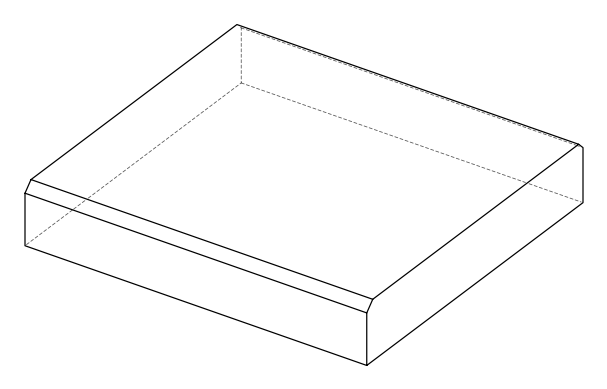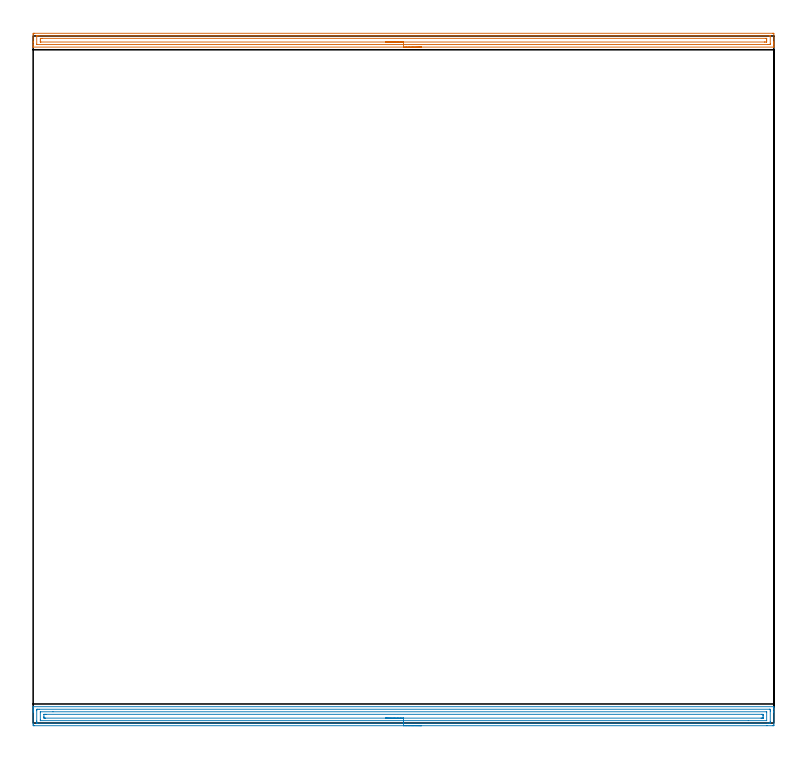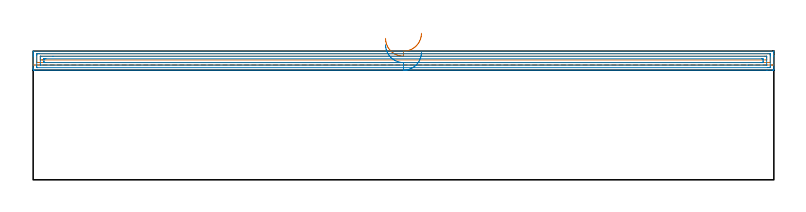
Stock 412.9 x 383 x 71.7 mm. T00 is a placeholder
(PLAN: 2 operations, 0 tool changes, 23.6 min)
(1 AREA_MILL | FG_CHAMFER_SURFACE | UGT0205_001 | 10.12 min | 12240 mm3)
(2 AREA_MILL_1 | FG_CHAMFER_SURFACE_1 | UGT0205_001 | 13.46 min | 23192 mm3)
(TOOL UGT0205_001 | Chamfer Mill 20 x 3 x 45 deg. | D20 FL50 Z2)
(OP 1 AREA_MILL)
G17 G21 G94 G90
T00 M6
G54
G17 G0 G90 X216.45 Y376.8 S1061 M3
G43 Z81.7 H0
G94 G1 X216.412 Z80.828 F250.
X216.298 Z79.963
X216.109 Z79.112
X215.847 Z78.28
X215.513 Z77.474
X215.11 Z76.7
X214.642 Z75.964
X214.11 Z75.272
X213.521 Z74.629
X212.878 Z74.039
X212.186 Z73.508
X211.45 Z73.04
X210.676 Z72.637
X209.87 Z72.303
X209.038 Z72.041
X208.186 Z71.852
X207.322 Z71.738
X206.45 Z71.7
X0.167
X0.01 Y376.802 Z71.688
X0.002 Y376.93 Z71.562
X0. Y377.063 Z71.436
Y377.374 Z71.125
Y378.027 Z70.468
Y379.228 Z69.269
Y379.776 Z68.718
Y383.873 Z64.623
X0.003 Y384.148 Z64.349
X0.01 Y384.493 Z64.004
X0.256 Y384.498 Z64.001
X0.613 Y384.5 Z64.
X412.287
X412.644 Y384.498 Z64.001
X412.89 Y384.493 Z64.004
X412.9 Y384.148 Z64.349
Y379.776 Z68.718
Y379.228 Z69.269
Y378.901 Z69.595
Y378.353 Z70.143
Y378.027 Z70.468
Y377.374 Z71.125
Y377.063 Z71.436
X412.898 Y376.93 Z71.562
X412.89 Y376.802 Z71.688
X412.733 Y376.8 Z71.7
X206.45
Y378.214 Z70.286
X2.399 Y378.215 Z70.285
X2.206 Y378.216 Z70.284
X2.051 Y378.219 Z70.281
X2.019 Y378.221 Z70.279
X2.01 Y378.238 Z70.262
X2.007 Y378.266 Z70.234
X2.001 Y378.416 Z70.084
Y382.789 Z65.711
X2.004 Y382.92 Z65.58
X2.009 Y383.024 Z65.476
X2.014 Y383.079 Z65.421
X2.049 Y383.08 Z65.42
X2.399 Y383.084 Z65.416
X2.591 Y383.085 Z65.415
X3.292 Y383.086 Z65.414
X410.501 Y383.085 Z65.415
X410.694 Y383.084 Z65.416
X410.849 Y383.081 Z65.419
X410.881 Y383.079 Z65.421
X410.89 Y383.062 Z65.438
X410.893 Y383.034 Z65.466
X410.899 Y382.883 Z65.617
Y378.511 Z69.989
X410.896 Y378.38 Z70.12
X410.891 Y378.276 Z70.224
X410.886 Y378.221 Z70.279
X410.851 Y378.22 Z70.28
X410.501 Y378.216 Z70.284
X410.309 Y378.215 Z70.285
X409.608 Y378.214 Z70.286
X206.45
Y379.628 Z68.872
X4.335 Y379.629 Z68.871
X4.185 Y379.631 Z68.869
X4.037 Y379.635 Z68.865
X4.009 Y379.64 Z68.86
X4.005 Y379.667 Z68.833
X4.002 Y379.715 Z68.785
X4. Y379.776 Z68.724
Y379.957 Z68.543
Y380.831 Z67.669
X4.003 Y381.524 Z66.976
X4.006 Y381.615 Z66.885
X4.01 Y381.656 Z66.844
X4.041 Y381.666 Z66.834
X4.185 Y381.668 Z66.832
X4.928 Y381.671 Z66.829
X5.078
X408.565
X408.715 Y381.669 Z66.831
X408.863 Y381.665 Z66.835
X408.891 Y381.66 Z66.84
X408.895 Y381.633 Z66.867
X408.898 Y381.585 Z66.915
X408.9 Y381.524 Z66.976
Y381.343 Z67.157
Y380.469 Z68.031
X408.897 Y379.776 Z68.724
X408.894 Y379.685 Z68.815
X408.89 Y379.644 Z68.856
X408.859 Y379.634 Z68.866
X408.715 Y379.632 Z68.868
X407.972 Y379.629 Z68.871
X407.822 Y379.628 Z68.872
X206.45
X205.578 Z68.91
X204.714 Z69.023
X203.862 Z69.212
X203.03 Z69.475
X202.224 Z69.808
X201.45 Z70.211
X200.714 Z70.68
X200.022 Z71.211
X199.379 Z71.8
X198.79 Z72.444
X198.258 Z73.136
X197.79 Z73.872
X197.387 Z74.645
X197.053 Z75.451
X196.791 Z76.283
X196.602 Z77.135
X196.488 Z78.
X196.45 Z78.872
G0 Z81.7
M5
M2
(OP 2 AREA_MILL_1)
G17 G21 G94 G90
T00 M6
G54
G17 G0 G90 X216.45 Y-1.5 S1061 M3
G43 Z81.7 H0
Z71.1
G94 G1 X216.412 Z70.228 F250.
X216.298 Z69.364
X216.109 Z68.512
X215.847 Z67.68
X215.513 Z66.874
X215.11 Z66.1
X214.642 Z65.364
X214.11 Z64.672
X213.521 Z64.029
X212.878 Z63.44
X212.186 Z62.909
X211.45 Z62.44
X210.676 Z62.037
X209.87 Z61.703
X209.038 Z61.441
X208.187 Z61.252
X207.322 Z61.138
X206.45 Z61.1
X0.613
X0.16 Y-1.496 Z61.102
X0.01 Y-1.491 Z61.106
X0.004 Y-1.048 Z61.549
X0. Y-0.443 Z62.154
Y6.004 Z68.598
Y6.556 Z69.153
Y6.885 Z69.481
Y7.438 Z70.034
Y7.767 Z70.362
Y8.424 Z71.024
Y8.763 Z71.362
X0.005 Y9.096 Z71.687
X0.008 Y9.097 Z71.688
X0.167 Y9.1 Z71.7
X412.733
X412.892 Y9.097 Z71.688
X412.895 Y9.096 Z71.687
X412.9 Y8.763 Z71.362
Y8.424 Z71.024
Y7.767 Z70.362
Y6.556 Z69.153
Y6.004 Z68.598
Y-1.048 Z61.549
X412.898 Y-1.327 Z61.271
X412.89 Y-1.492 Z61.106
X412.723 Y-1.499 Z61.099
X412.287 Y-1.5 Z61.1
X409.071
X206.45
Y-0.086 Z62.514
X2.399 Y-0.085 Z62.515
X2.316
X2.031 Y-0.079 Z62.521
X2.01 Y0.014 Z62.614
X2.003 Y0.225 Z62.825
X2.001 Y0.715 Z63.315
X2. Y1.109 Z63.709
X2.001 Y6.885 Z69.485
X2.002 Y7.277 Z69.877
X2.01 Y7.666 Z70.266
X2.399 Y7.682 Z70.282
X2.483 Y7.684 Z70.284
X3.292 Y7.686 Z70.286
X410.501 Y7.685 Z70.285
X410.584
X410.869 Y7.679 Z70.279
X410.89 Y7.586 Z70.186
X410.897 Y7.376 Z69.976
X410.899 Y6.885 Z69.485
X410.9 Y6.491 Z69.091
X410.899 Y0.715 Z63.315
X410.898 Y0.323 Z62.923
X410.89 Y-0.066 Z62.534
X410.501 Y-0.082 Z62.518
X410.417 Y-0.084 Z62.516
X409.608 Y-0.086 Z62.514
X206.45
Y1.328 Z63.928
X4.185 Y1.329 Z63.929
X4.095 Y1.331 Z63.931
X4.024 Y1.334 Z63.934
X4.01 Y1.335 Z63.935
X4.006 Y1.362 Z63.962
X4.003 Y1.414 Z64.014
X4.001 Y1.596 Z64.196
X4. Y1.779 Z64.379
X4.001 Y6.185 Z68.785
X4.007 Y6.247 Z68.847
X4.01 Y6.264 Z68.864
X4.018 Y6.266 Z68.866
X4.05 Y6.269 Z68.869
X4.185 Y6.27 Z68.87
X11.058 Y6.271 Z68.871
X408.715
X408.805 Y6.269 Z68.869
X408.876 Y6.266 Z68.866
X408.89 Y6.264 Z68.864
X408.894 Y6.238 Z68.838
X408.897 Y6.186 Z68.786
X408.899 Y6.004 Z68.604
X408.9 Y5.821 Z68.421
X408.899 Y1.415 Z64.015
X408.893 Y1.353 Z63.953
X408.89 Y1.336 Z63.936
X408.882 Y1.334 Z63.934
X408.85 Y1.331 Z63.931
X408.715 Y1.329 Z63.929
X398.641 Y1.328 Z63.928
X206.45
Y2.743 Z65.343
X6.864
X6.595 Y2.744 Z65.344
X6.126 Y2.748 Z65.348
X6.024 Y2.75 Z65.35
X6.01 Y2.929 Z65.529
X6. Y3.33 Z65.93
Y3.359 Z65.959
X6.001 Y4.667 Z67.267
X6.003 Y4.774 Z67.374
X6.007 Y4.827 Z67.427
X6.009 Y4.848 Z67.448
X6.033 Y4.85 Z67.45
X6.243 Y4.854 Z67.454
X6.864 Y4.857 Z67.457
X7.133
X406.036
X406.305 Y4.856 Z67.456
X406.774 Y4.852 Z67.452
X406.876 Y4.85 Z67.45
X406.89 Y4.671 Z67.271
X406.9 Y4.27 Z66.87
Y4.241 Z66.841
Y3.388 Z65.988
X406.899 Y2.933 Z65.533
X406.897 Y2.826 Z65.426
X406.893 Y2.773 Z65.373
X406.891 Y2.752 Z65.352
X406.867 Y2.75 Z65.35
X406.657 Y2.746 Z65.346
X406.036 Y2.743 Z65.343
X405.767
X206.45
X205.578 Z65.381
X204.714 Z65.495
X203.862 Z65.683
X203.03 Z65.946
X202.224 Z66.28
X201.45 Z66.682
X200.714 Z67.151
X200.022 Z67.682
X199.379 Z68.272
X198.79 Z68.915
X198.259 Z69.607
X197.79 Z70.343
X197.387 Z71.116
X197.053 Z71.922
X196.791 Z72.754
X196.602 Z73.606
X196.488 Z74.471
X196.45 Z75.343
G0 Z81.7
M5
M2
